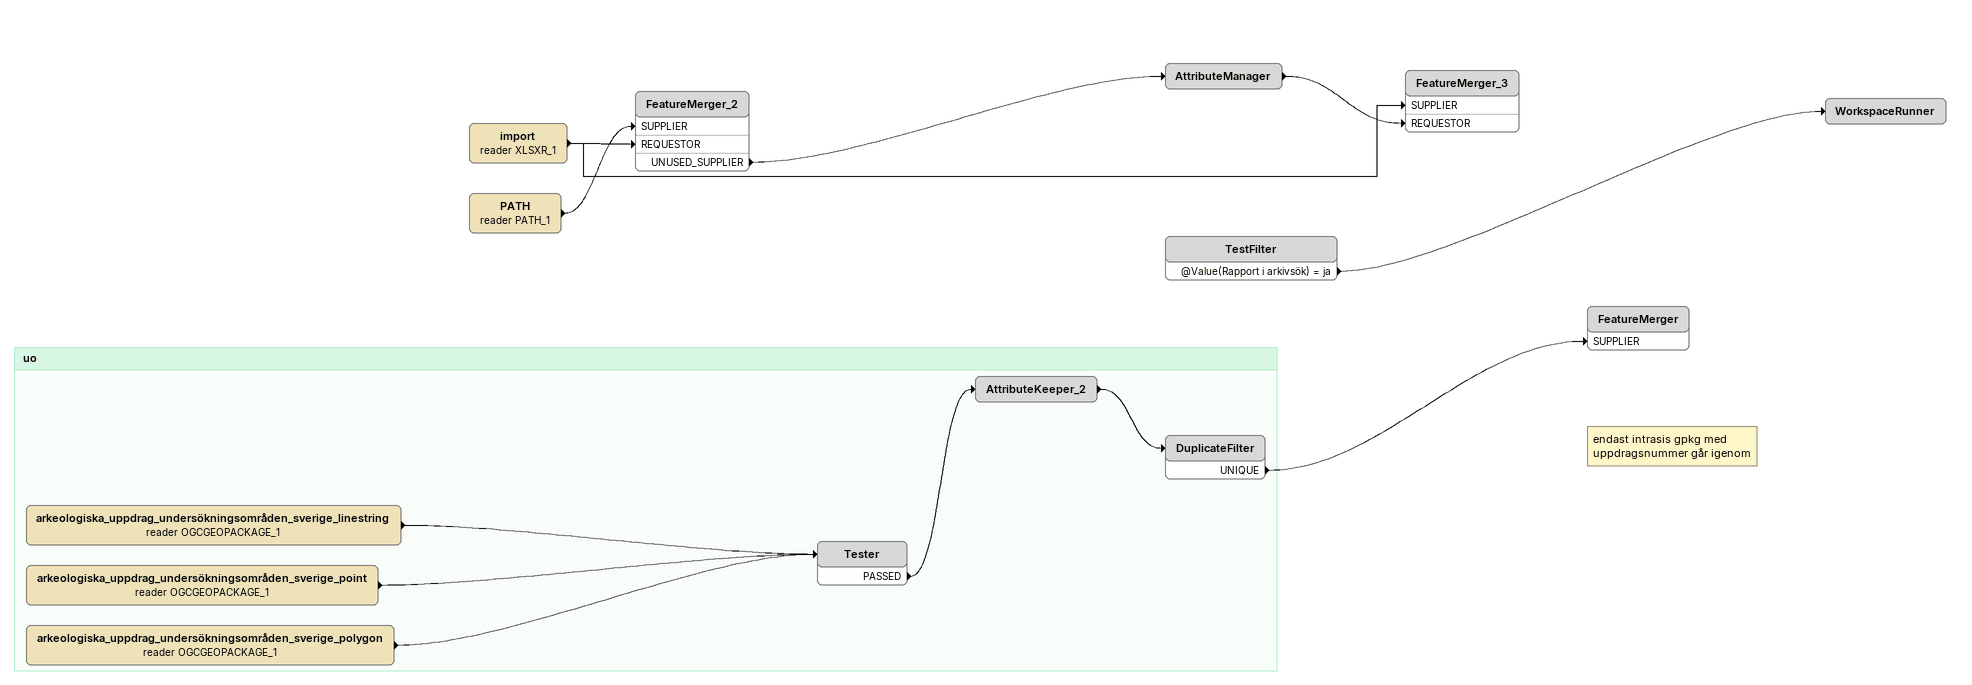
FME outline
Note: endast intrasis gpkg med uppdragsnummer går igenom
FeatureMerger
import (reader XLSXR_1)
    -> FeatureMerger_2 [REQUESTOR]
    -> FeatureMerger_3 [SUPPLIER]
PATH (reader PATH_1)
    -> FeatureMerger_2 [SUPPLIER]
FeatureMerger_2
    UNUSED_SUPPLIER -> AttributeManager
AttributeManager
    -> FeatureMerger_3 [REQUESTOR]
FeatureMerger_3
TestFilter
    @Value(Rapport i arkivsök) = ja -> WorkspaceRunner
WorkspaceRunner

Bookmark: uo
arkeologiska_uppdrag_undersökningsområden_sverige_linestring (reader OGCGEOPACKAGE_1)
    -> Tester
arkeologiska_uppdrag_undersökningsområden_sverige_point (reader OGCGEOPACKAGE_1)
    -> Tester
arkeologiska_uppdrag_undersökningsområden_sverige_polygon (reader OGCGEOPACKAGE_1)
    -> Tester
Tester
    PASSED -> AttributeKeeper_2
AttributeKeeper_2
    -> DuplicateFilter
DuplicateFilter
    UNIQUE -> FeatureMerger [SUPPLIER]
